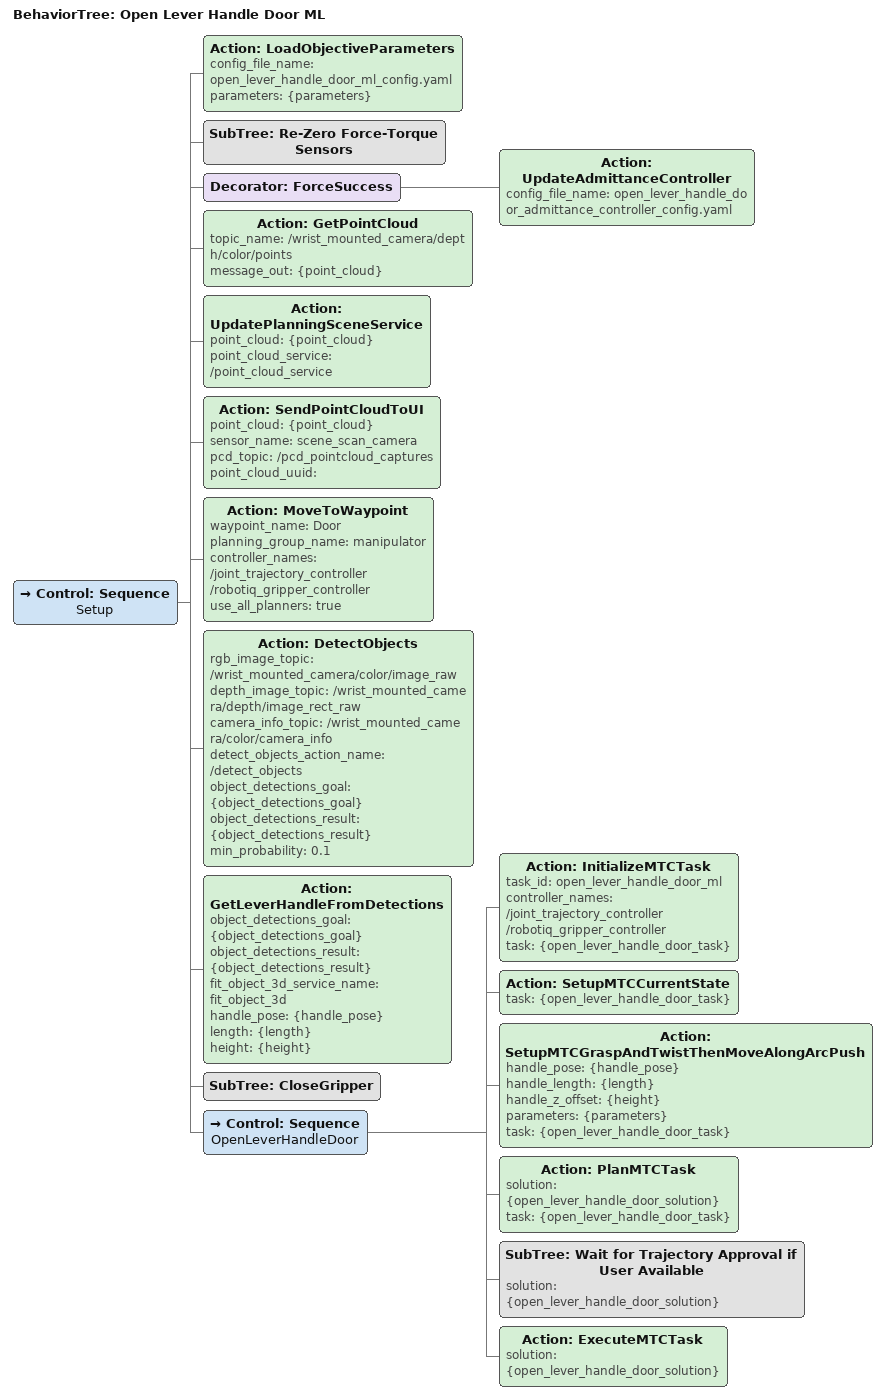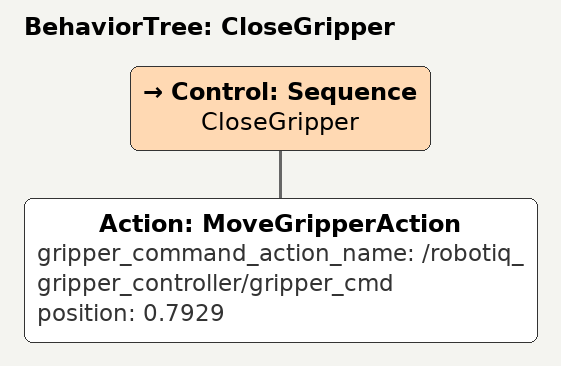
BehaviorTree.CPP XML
<?xml version="1.0"?>
  <root BTCPP_format="4" main_tree_to_execute="Open Lever Handle Door ML">
    <BehaviorTree ID="Open Lever Handle Door ML" _description="Move to Door waypoint, and then open a lever handle door detected by a network">
        <Control ID="Sequence" name="Setup">
            <Action ID="LoadObjectiveParameters" config_file_name="open_lever_handle_door_ml_config.yaml" parameters="{parameters}"/>
            <SubTree ID="Re-Zero Force-Torque Sensors" />
            <!-- Wrap in a ForceSuccess as Sim doesn't have the admittance controller loaded -->
            <Decorator ID="ForceSuccess">
                <Action ID="UpdateAdmittanceController"
                    config_file_name="open_lever_handle_door_admittance_controller_config.yaml" />
            </Decorator>
            <Action ID="GetPointCloud" topic_name="/wrist_mounted_camera/depth/color/points" message_out="{point_cloud}" />
            <Action ID="UpdatePlanningSceneService" point_cloud="{point_cloud}"
                point_cloud_service="/point_cloud_service" />
            <Action ID="SendPointCloudToUI" point_cloud="{point_cloud}"
                sensor_name="scene_scan_camera" pcd_topic="/pcd_pointcloud_captures"
                point_cloud_uuid="" />
            <Action ID="MoveToWaypoint"
                waypoint_name="Door"
                planning_group_name="manipulator"
                controller_names="/joint_trajectory_controller /robotiq_gripper_controller"
                use_all_planners="true" />
            <Action ID="DetectObjects"
                rgb_image_topic="/wrist_mounted_camera/color/image_raw"
                depth_image_topic="/wrist_mounted_camera/depth/image_rect_raw"
                camera_info_topic="/wrist_mounted_camera/color/camera_info"
                detect_objects_action_name="/detect_objects"
                object_detections_goal="{object_detections_goal}"
                object_detections_result="{object_detections_result}"
                min_probability="0.1"/>
            <Action ID="GetLeverHandleFromDetections"
                object_detections_goal="{object_detections_goal}"
                object_detections_result="{object_detections_result}"
                fit_object_3d_service_name="fit_object_3d"
                handle_pose="{handle_pose}"
                length="{length}"
                height="{height}"/>
            <SubTree ID="CloseGripper"/>
            <Control ID="Sequence" name="OpenLeverHandleDoor">
                <Action ID="InitializeMTCTask" task_id="open_lever_handle_door_ml" controller_names="/joint_trajectory_controller /robotiq_gripper_controller" task="{open_lever_handle_door_task}"/>
                <Action ID="SetupMTCCurrentState" task="{open_lever_handle_door_task}"/>
                <Action ID="SetupMTCGraspAndTwistThenMoveAlongArcPush"
                    handle_pose="{handle_pose}"
                    handle_length="{length}"
                    handle_z_offset="{height}"
                    parameters="{parameters}"
                    task="{open_lever_handle_door_task}"/>
                <Action ID="PlanMTCTask" solution="{open_lever_handle_door_solution}" task="{open_lever_handle_door_task}"/>
            	<SubTree ID="Wait for Trajectory Approval if User Available" solution="{open_lever_handle_door_solution}"/>
                <Action ID="ExecuteMTCTask" solution="{open_lever_handle_door_solution}"/>
            </Control>
        </Control>
    </BehaviorTree>
    <BehaviorTree ID="CloseGripper">
        <Control ID="Sequence" name="CloseGripper">
            <Action ID="MoveGripperAction" gripper_command_action_name="/robotiq_gripper_controller/gripper_cmd" position="0.7929"/>
        </Control>
    </BehaviorTree>
</root>
